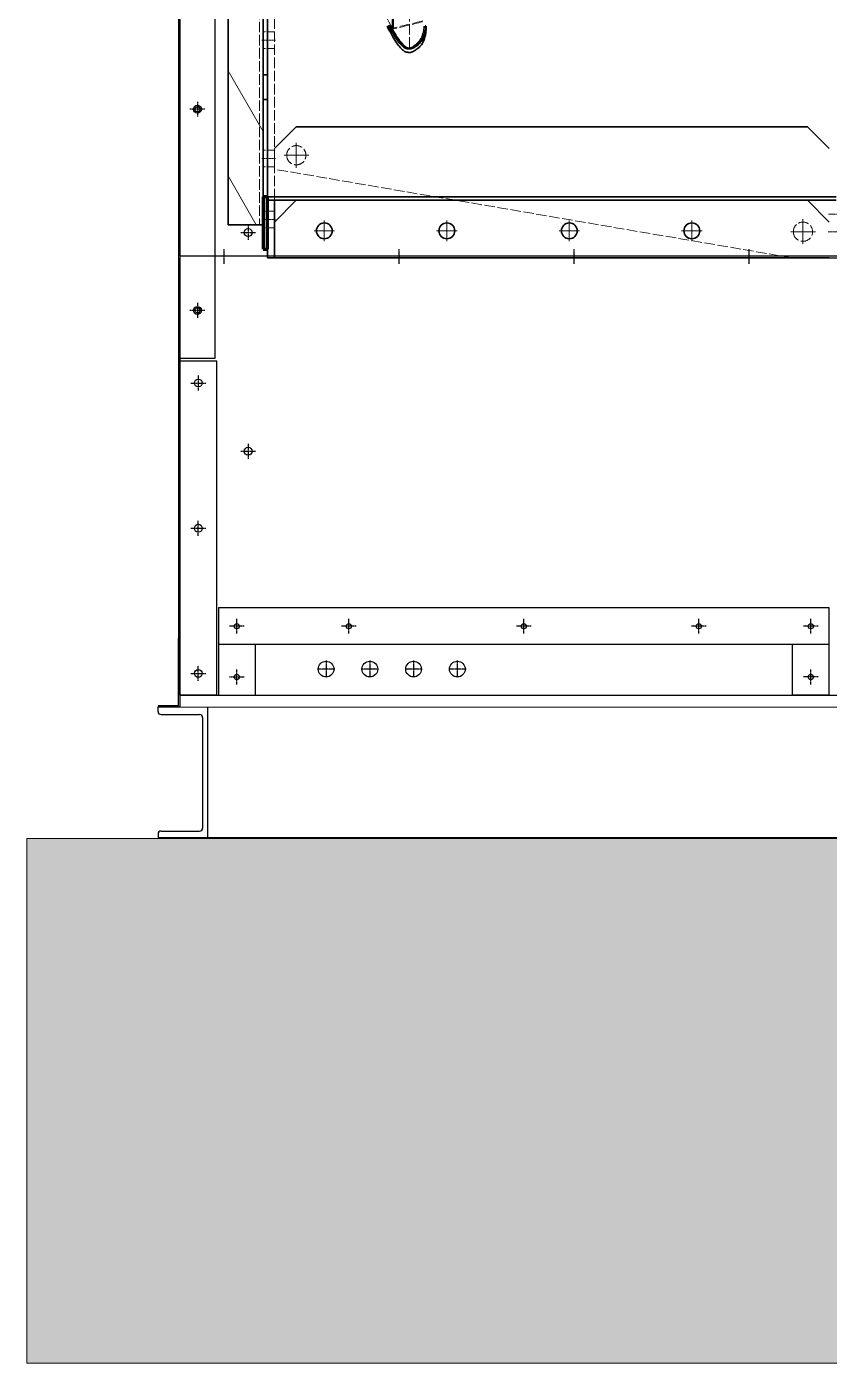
# Model space of a CAD drawing. Header units: millimetres. Extents: x 7627 to 39890, y 4589 to 27403.
# Drawn here: x 17898 to 18815, y 11801 to 13328 of the extents above; entities that cross this region are included whole.
import ezdxf

# ---------------------------------------------------------------- set-up
doc = ezdxf.new("R2010")
doc.units = ezdxf.units.MM
for name, pattern in [('CENTER', [2, 1.25, -0.25, 0.25, -0.25]), ('DASHDOT', [18.5, 12, -3, 0.5, -3]), ('DASHED', [15, 12, -3])]:
    doc.linetypes.add(name, pattern=pattern)
doc.layers.add('center', color=1, linetype='CENTER')
doc.layers.add('냉각탑_찬넬방진', color=1, linetype='Continuous')

# ---------------------------------------------------------------- blocks, each defined once
blk = doc.blocks.new('A$C55E021B5')
at = {"color": 7, "lineweight": 35}
for p, q in [((1375, 38.5), (1375, 2102.5)), ((1415, 2102.5), (1415, 38.5)), ((1370, 2070.5), (1370, 209.8)), ((1370, 2070.5), (1370, 209.8)), ((1375, 70.5), (1375, 2070.5)), ((1375, 2070.5), (1375, 209.8)), ((753, 150.5), (1337, 150.5)), ((1370, 70.5), (720, 70.5)), ((720, 66.5), (1370, 66.5)), ((753, 66.5), (1337, 66.5)), ((728, 0.5), (1362, 0.5))]:
    blk.add_line(p, q, dxfattribs=at)
at = {"color": 7, "linetype": 'DASHED', "lineweight": 13}
for p, q in [((1362, 2074.5), (1362, 66.5)), ((1370, 2074.5), (1370, 66.5)), ((1379, 1050.5), (1379, 38.5)), ((1225.9, 262.4), (1225.9, 920.9)), ((1226.2, 263.3), (1226.2, 921.8)), ((1226.5, 261.9), (1226.5, 920.3)), ((1226.5, 261.7), (1226.5, 920.2)), ((1227.5, 263.6), (1227.5, 922.2)), ((1207.8, 240.8), (1207.8, 897.2)), ((770, 0.5), (1362, 101.9))]:
    blk.add_line(p, q, dxfattribs=at)
at = {"color": 7, "lineweight": 35, "ltscale": 0.006705}
blk.add_line((1188.7, 261.4), (1188.7, 265.5), dxfattribs=at)
at = {"color": 7, "linetype": 'DASHDOT', "lineweight": 13, "ltscale": 0.025999}
for p, q in [((1376.3, 249.4), (1360.7, 249.4)), ((1376.3, 114.3), (1360.7, 114.3)), ((1376.3, 44.4), (1360.7, 44.4))]:
    blk.add_line(p, q, dxfattribs=at)
at = {"color": 7, "linetype": 'DASHED', "lineweight": 13, "ltscale": 0.013334}
for p, q in [((1370, 258.9), (1362, 258.9)), ((1370, 239.9), (1362, 239.9)), ((1370, 123.8), (1362, 123.8)), ((1370, 104.8), (1362, 104.8)), ((1370, 53.9), (1362, 53.9)), ((1370, 34.9), (1362, 34.9))]:
    blk.add_line(p, q, dxfattribs=at)
at = {"color": 7, "linetype": 'DASHED', "lineweight": 13, "ltscale": 0.008333}
for p, q in [((1375, 258.9), (1370, 258.9)), ((1375, 239.9), (1370, 239.9)), ((1375, 123.8), (1370, 123.8)), ((1375, 104.8), (1370, 104.8)), ((1375, 53.9), (1370, 53.9)), ((1375, 34.9), (1370, 34.9))]:
    blk.add_line(p, q, dxfattribs=at)
at = {"color": 7, "lineweight": 13, "ltscale": 0.133334}
blk.add_line((1415, 214.5), (1375, 145.2), dxfattribs=at)
at = {"color": 7, "linetype": 'DASHED', "lineweight": 13, "ltscale": 0.046905}
blk.add_line((1370, 209.8), (1370, 181.6), dxfattribs=at)
at = {"color": 7, "lineweight": 35, "ltscale": 0.046905}
for p, q in [((1370, 181.6), (1370, 209.8)), ((1375, 181.6), (1375, 209.8))]:
    blk.add_line(p, q, dxfattribs=at)
at = {"color": 7, "lineweight": 35, "ltscale": 0.008333}
for p, q in [((1370, 209.8), (1375, 209.8)), ((1370, 181.6), (1375, 181.6)), ((1375, 70.5), (1370, 70.5)), ((1375, 10.5), (1370, 10.5))]:
    blk.add_line(p, q, dxfattribs=at)
at = {"color": 7, "lineweight": 35, "ltscale": 0.185241}
for p, q in [((1370, 181.6), (1370, 70.5)), ((1370, 181.6), (1370, 70.5)), ((1375, 181.6), (1375, 70.5))]:
    blk.add_line(p, q, dxfattribs=at)
at = {"color": 7, "lineweight": 35, "ltscale": 0.058926}
for p, q in [((753, 150.5), (728, 125.5)), ((753, 66.5), (728, 41.5))]:
    blk.add_line(p, q, dxfattribs=at)
at = {"color": 7, "lineweight": 35, "ltscale": 0.058925}
for p, q in [((1337, 150.5), (1362, 125.5)), ((1362, 41.5), (1337, 66.5))]:
    blk.add_line(p, q, dxfattribs=at)
at = {"color": 7, "linetype": 'DASHDOT', "lineweight": 13, "ltscale": 0.047667}
for p, q in [((1337, 132.2), (1337, 103.6)), ((1322.7, 117.9), (1351.3, 117.9)), ((758, 44.8), (758, 16.2)), ((743.7, 30.5), (772.3, 30.5))]:
    blk.add_line(p, q, dxfattribs=at)
at = {"color": 7, "linetype": 'DASHED', "lineweight": 13, "ltscale": 0.03936}
blk.add_line((1362, 101.9), (1362, 125.5), dxfattribs=at)
at = {"color": 7, "lineweight": 13, "ltscale": 0.10771}
blk.add_line((1415, 94.5), (1382.7, 38.5), dxfattribs=at)
at = {"color": 7, "lineweight": 35, "ltscale": 0.11}
for p, q in [((1362, 66.5), (1362, 0.5)), ((1370, 0.5), (1370, 66.5))]:
    blk.add_line(p, q, dxfattribs=at)
at = {"color": 7, "lineweight": 35, "ltscale": 0.013334}
for p, q in [((1370, 66.5), (1362, 66.5)), ((1362, 0.5), (1370, 0.5))]:
    blk.add_line(p, q, dxfattribs=at)
at = {"color": 7, "lineweight": 35, "ltscale": 0.006667}
blk.add_line((1370, 70.5), (1370, 66.5), dxfattribs=at)
at = {"color": 7, "lineweight": 35, "ltscale": 0.1}
for p, q in [((1370, 70.5), (1370, 10.5)), ((1375, 70.5), (1375, 10.5))]:
    blk.add_line(p, q, dxfattribs=at)
at = {"color": 7, "lineweight": 140, "ltscale": 0.008333}
for p, q in [((1370, 70.5), (1375, 70.5)), ((1375, 10.5), (1370, 10.5))]:
    blk.add_line(p, q, dxfattribs=at)
at = {"color": 7, "lineweight": 140, "ltscale": 0.1}
for p, q in [((1370, 10.5), (1370, 70.5)), ((1375, 70.5), (1375, 10.5))]:
    blk.add_line(p, q, dxfattribs=at)
at = {"color": 7, "linetype": 'DASHDOT', "lineweight": 13, "ltscale": 0.016}
blk.add_line((728.8, 50.5), (719.2, 50.5), dxfattribs=at)
at = {"color": 7, "linetype": 'DASHDOT', "lineweight": 13, "ltscale": 0.039}
for p, q in [((873.3, 31.5), (896.7, 31.5)), ((885, 43.2), (885, 19.8)), ((1013.3, 31.5), (1036.7, 31.5)), ((1025, 43.2), (1025, 19.8)), ((1153.3, 31.5), (1176.7, 31.5)), ((1165, 43.2), (1165, 19.8)), ((1293.3, 31.5), (1316.7, 31.5)), ((1305, 43.2), (1305, 19.8))]:
    blk.add_line(p, q, dxfattribs=at)
at = {"color": 7, "lineweight": 35, "ltscale": 0.068333}
blk.add_line((1362, 0.5), (1362, 41.5), dxfattribs=at)
at = {"color": 7, "lineweight": 35, "ltscale": 0.066667}
blk.add_line((1375, 38.5), (1415, 38.5), dxfattribs=at)
at = {"color": 7, "linetype": 'DASHDOT', "lineweight": 13, "ltscale": 0.02876}
blk.add_line((712.2, 30.5), (729.4, 30.5), dxfattribs=at)
at = {"color": 7, "linetype": 'DASHED', "lineweight": 13}
for points in [[(1189.2, 266.6), (1188.9, 264.5), (1188.8, 262.7), (1188.7, 261.4)], [(1227.5, 263.6), (1229.4, 267), (1231.2, 270.5), (1233.4, 275.1)], [(1207.8, 240.8), (1207.2, 240.8), (1206.7, 240.9), (1206.1, 241.1), (1205.2, 241.4), (1204.3, 241.8), (1203.6, 242.2), (1203, 242.7), (1202.2, 243.2), (1201.5, 243.8), (1200.1, 244.9), (1199.4, 245.5), (1198.1, 246.7), (1197.3, 247.6), (1196.3, 248.7), (1195.8, 249.5), (1195.3, 250.4), (1194.8, 251.2), (1194.1, 252.7), (1193.6, 254), (1192.7, 256.6), (1192.2, 258.4), (1191.7, 260.3), (1191.5, 262), (1191.3, 263.7), (1191.2, 265.5)], [(1220.3, 251.3), (1221.6, 253.3), (1222.8, 255.4), (1225, 259.1), (1226.5, 261.7)], [(1226.2, 263.3), (1226.7, 263.2), (1226.9, 263.3), (1227.1, 263.3), (1227.4, 263.4), (1227.5, 263.6)], [(1207.8, 240.8), (1208.4, 240.8), (1208.9, 240.8), (1209.5, 240.9), (1210.6, 241.2), (1211, 241.4), (1211.5, 241.6), (1212.2, 242.1), (1212.8, 242.6), (1213.9, 243.5), (1215.1, 244.7), (1216.2, 245.9), (1217.2, 247.1), (1218.2, 248.4), (1219.2, 249.8), (1220.3, 251.3)]]:
    blk.add_lwpolyline(points, dxfattribs=at)
at = {"color": 7, "lineweight": 35}
for points in [[(1231.7, 266.5), (1229.7, 262.8), (1226.8, 257.7), (1225.2, 255), (1224.4, 253.6), (1223.5, 252.2), (1221.8, 249.7), (1220, 247.2), (1218.8, 245.8), (1217.9, 244.7), (1216.8, 243.6), (1215.7, 242.5), (1215, 241.9), (1214.2, 241.2), (1213.7, 240.9), (1213.2, 240.6), (1212.4, 240.3), (1211.5, 240), (1210.6, 239.7), (1209.8, 239.6), (1209.1, 239.5), (1208.4, 239.5), (1207.7, 239.5)], [(1230.6, 266.4), (1229.1, 263.5), (1227.5, 260.7), (1225.7, 257.6), (1224.3, 255.1), (1223.5, 253.9), (1222.4, 252.1), (1221.3, 250.4), (1219.7, 248.2), (1218.4, 246.7), (1217.6, 245.7), (1216.7, 244.7), (1215.7, 243.6), (1214.6, 242.6), (1213.9, 242), (1213.5, 241.6), (1213.1, 241.3), (1212.2, 240.9), (1211.6, 240.6), (1211, 240.4), (1210, 240.2), (1208.9, 240), (1207.8, 240)], [(1233.2, 265.4), (1231.1, 261.3), (1229.5, 258.4), (1227.5, 254.9), (1225.4, 251.3), (1225.1, 250.7), (1223.6, 248.2), (1222, 245.9), (1221.6, 245.3), (1219.9, 243), (1218.8, 241.8), (1217.9, 240.7), (1216.8, 239.5), (1215.6, 238.4), (1215, 237.9), (1214.2, 237.2), (1213.7, 236.9), (1213.2, 236.6), (1212.4, 236.2), (1211.5, 235.9), (1210.6, 235.7), (1209.9, 235.6), (1209.1, 235.5), (1208.4, 235.4), (1207.7, 235.4)], [(1188.7, 265.5), (1188.8, 264.2), (1188.9, 262.9), (1189, 261.7), (1189.2, 260.4), (1189.5, 259.2), (1190, 257.3), (1190.6, 255.4), (1191.4, 253.2), (1191.7, 252.3), (1192.1, 251.5), (1192.5, 250.6), (1193.3, 249.3), (1194.1, 248.2), (1194.9, 247.1), (1195.9, 246), (1196.7, 245.3), (1197.9, 244.2), (1199.3, 243.1), (1200.8, 242), (1201.6, 241.5), (1202.8, 240.8), (1203.4, 240.5), (1204, 240.2), (1205, 239.9), (1206.1, 239.6), (1207.2, 239.5), (1207.7, 239.5)], [(1188.7, 261.4), (1188.8, 260.2), (1188.9, 258.9), (1189, 257.6), (1189.2, 256.4), (1189.5, 255.1), (1190, 253.2), (1190.6, 251.3), (1191.4, 249.2), (1192.1, 247.5), (1192.5, 246.6), (1193.3, 245.3), (1194.1, 244.1), (1195, 243), (1195.9, 242), (1196.7, 241.2), (1197.5, 240.5), (1198.9, 239.4), (1200, 238.6), (1200.9, 237.9), (1202.2, 237.1), (1203.3, 236.5), (1203.9, 236.2), (1204.5, 236), (1205.5, 235.7), (1206.6, 235.5), (1207.7, 235.4)], [(1189.7, 265.5), (1189.8, 263.8), (1189.9, 262.1), (1190.2, 260.4), (1190.5, 259.2), (1190.8, 258), (1191, 257.1), (1191.6, 255.4), (1192.3, 253.6), (1192.6, 252.6), (1193, 251.7), (1193.5, 250.8), (1194.2, 249.4), (1194.7, 248.7), (1195.2, 248), (1195.8, 247.4), (1196.4, 246.7), (1197.6, 245.5), (1198.5, 244.8), (1200.3, 243.3), (1201.7, 242.3), (1202.4, 241.8), (1203.5, 241.1), (1204.6, 240.6), (1205.1, 240.4), (1205.7, 240.3), (1206.7, 240.1), (1207.8, 240)]]:
    blk.add_lwpolyline(points, dxfattribs=at)
at = {"color": 7, "linetype": 'DASHED', "lineweight": 13}
for centre in [(1337, 117.9), (758, 30.5)]:
    blk.add_circle(centre, 11, dxfattribs=at)
at = {"color": 7, "lineweight": 35}
for centre in [(885, 31.5), (1025, 31.5), (1165, 31.5), (1305, 31.5)]:
    blk.add_circle(centre, 9, dxfattribs=at)
at = {"color": 7, "linetype": 'DASHED', "lineweight": 13}
for centre, radius, start, end in [((2902.5, 7234.3), 7169.8, 256.20274, 256.47885), ((2897.7, 7230.2), 7165.6, 256.23717, 256.50795), ((1226.2, 261.9), 0.34, 329.395, 359.3517)]:
    blk.add_arc(centre, radius, start, end, dxfattribs=at)
blk.add_ellipse((1225.5, 261.9), major_axis=(0.998, -0.001), ratio=0.559109, start_param=0.000836, end_param=1.167722, dxfattribs=at)
blk = doc.blocks.new('A$C3FF200C2')
for p, q in [((40, 805), (0, 805)), ((0, 805), (0, 0)), ((40, 805), (40, 0)), ((40, 0), (0, 0))]:
    blk.add_line(p, q)
blk = doc.blocks.new('1')
for p, q in [((18072.6, 16150.7), (18072.6, 12550.7)), ((18072.6, 13066.2), (18072.6, 15372.2)), ((19172.6, 13066.2), (18072.6, 13066.2)), ((18072.6, 12564.2), (18072.6, 13064.2)), ((18572.6, 13064.2), (20912.6, 13064.2)), ((18114.6, 12946.2), (18072.6, 12946.2)), ((18114.6, 12564.2), (18114.6, 12946.2)), ((18072.6, 12664.2), (18072.6, 12564.2)), ((18814.6, 12664.2), (18116.6, 12664.2)), ((18116.6, 12664.2), (18116.6, 12564.2)), ((18814.6, 12564.2), (18814.6, 12664.2)), ((18071, 12552.3), (18071, 12629.1)), ((18814.6, 12622.2), (18116.6, 12622.2)), ((18158.6, 12622.2), (18158.6, 12564.2)), ((18772.6, 12564.2), (18772.6, 12622.2)), ((18072.6, 12564.2), (18114.6, 12564.2)), ((18114.6, 12564.2), (18072.6, 12564.2)), ((18114.6, 12564.2), (20972.6, 12564.2)), ((18814.6, 12564.2), (18772.6, 12564.2)), ((18047.6, 12552.3), (18047.6, 12550.7))]:
    blk.add_line(p, q)
at = {"lineweight": 5}
for p, q in [((18071, 12629.1), (18071, 16110.3)), ((18047.6, 12550.7), (20972.6, 12550.7))]:
    blk.add_line(p, q, dxfattribs=at)
at = {"ltscale": 500}
for p, q in [((18071, 12552.3), (18047.6, 12552.3)), ((18072.6, 12550.7), (18047.6, 12550.7))]:
    blk.add_line(p, q, dxfattribs=at)
for centre, radius in [((18092.6, 13234.2), 4.5), ((18092.6, 13234.2), 3), ((18150.6, 13093.2), 4.5), ((18092.6, 13004.2), 4.5), ((18092.6, 13004.2), 3), ((18093.6, 12921.2), 4.5), ((18150.6, 12843.2), 4.5), ((18093.6, 12755.2), 4.5), ((18137.6, 12643.2), 3), ((18265.6, 12643.2), 3), ((18465.6, 12643.2), 3), ((18465.6, 12643.2), 3), ((18665.6, 12643.2), 3), ((18665.6, 12643.2), 3), ((18793.6, 12643.2), 3), ((18093.6, 12589.2), 4.5), ((18239.6, 12594.2), 9), ((18289.6, 12594.2), 9), ((18339.6, 12594.2), 9), ((18389.6, 12594.2), 9), ((18137.6, 12585.2), 3), ((18793.6, 12585.2), 3)]:
    blk.add_circle(centre, radius)
at = {"layer": 'center'}
for p, q in [((18101.1, 13234.2), (18084.1, 13234.2)), ((18092.6, 13242.7), (18092.6, 13225.7)), ((18150.6, 13101.7), (18150.6, 13084.7)), ((18142.1, 13093.2), (18159.1, 13093.2)), ((18122.6, 13074.3), (18122.6, 13057.3)), ((18322.6, 13074.3), (18322.6, 13057.3)), ((18522.6, 13074.3), (18522.6, 13057.3)), ((18722.6, 13074.3), (18722.6, 13057.3)), ((18101.1, 13004.2), (18084.1, 13004.2)), ((18092.6, 13012.7), (18092.6, 12995.7)), ((18093.6, 12929.7), (18093.6, 12912.7)), ((18085.1, 12921.2), (18102.1, 12921.2)), ((18150.6, 12851.7), (18150.6, 12834.7)), ((18142.1, 12843.2), (18159.1, 12843.2)), ((18093.6, 12746.7), (18093.6, 12763.7)), ((18085.1, 12755.2), (18102.1, 12755.2)), ((18137.6, 12634.7), (18137.6, 12651.7)), ((18265.6, 12634.7), (18265.6, 12651.7)), ((18465.6, 12634.7), (18465.6, 12651.7)), ((18465.6, 12634.7), (18465.6, 12651.7)), ((18665.6, 12634.7), (18665.6, 12651.7)), ((18665.6, 12634.7), (18665.6, 12651.7)), ((18793.6, 12634.7), (18793.6, 12651.7)), ((18146.1, 12643.2), (18129.1, 12643.2)), ((18274.1, 12643.2), (18257.1, 12643.2)), ((18474.1, 12643.2), (18457.1, 12643.2)), ((18474.1, 12643.2), (18457.1, 12643.2)), ((18674.1, 12643.2), (18657.1, 12643.2)), ((18674.1, 12643.2), (18657.1, 12643.2)), ((18802.1, 12643.2), (18785.1, 12643.2)), ((18093.6, 12580.7), (18093.6, 12597.7)), ((18137.6, 12576.7), (18137.6, 12593.7)), ((18249.6, 12594.2), (18229.6, 12594.2)), ((18239.6, 12604.2), (18239.6, 12584.2)), ((18299.6, 12594.2), (18279.6, 12594.2)), ((18289.6, 12604.2), (18289.6, 12584.2)), ((18349.6, 12594.2), (18329.6, 12594.2)), ((18339.6, 12604.2), (18339.6, 12584.2)), ((18399.6, 12594.2), (18379.6, 12594.2)), ((18389.6, 12604.2), (18389.6, 12584.2)), ((18793.6, 12576.7), (18793.6, 12593.7)), ((18085.1, 12589.2), (18102.1, 12589.2)), ((18129.1, 12585.2), (18146.1, 12585.2)), ((18802.1, 12585.2), (18785.1, 12585.2))]:
    blk.add_line(p, q, dxfattribs=at)
at = {"layer": '냉각탑_찬넬방진', "ltscale": 30}
for p, q in [((18072.6, 12564.2), (24474.2, 12563.9)), ((24441.2, 12401.2), (18047.6, 12401.2))]:
    blk.add_line(p, q, dxfattribs=at)
at = {"layer": '냉각탑_찬넬방진', "ltscale": 150}
for p, q in [((18047.6, 12545.6), (18047.6, 12550.7)), ((18104.1, 12550.7), (18104.1, 12400.7)), ((18051, 12542.2), (18095.1, 12542.2)), ((18098.4, 12538.8), (18098.4, 12412.4)), ((18051, 12409.1), (18095.1, 12409.1)), ((18047.6, 12405.7), (18047.6, 12400.7)), ((18047.6, 12405.7), (18047.6, 12400.7))]:
    blk.add_line(p, q, dxfattribs=at)
for centre, start, end in [((18051, 12545.6), 180, 270), ((18095.1, 12538.8), 0, 90), ((18095.1, 12538.8), 0, 90), ((18051, 12405.7), 90, 180), ((18095.1, 12412.4), 270, 0)]:
    blk.add_arc(centre, 3.39, start, end, dxfattribs=at)
at = {"xscale": -1}
blk.add_blockref('A$C55E021B5', (19542.6, 13063.7), dxfattribs=at)
blk.add_blockref('A$C3FF200C2', (18072.6, 12949.2))

msp = doc.modelspace()

# ---------------------------------------------------------------- hatches: boundary and pattern name
h = msp.add_hatch()
h.set_pattern_fill('AR-CONC', color=4)
h.set_pattern_definition([(50, (-310057.35, -189882.8), (182.18467, -15.939086), [19.05, -209.55]), (355, (-310057.35, -189882.8), (-35.24342, 191.056845), [15.24, -167.64058]), (100.451445, (-310042.17, -189884.12), (146.94125, 175.11775), [16.19001, -178.090245]), (46.1842, (-310057.35, -189832), (271.07904, -42.04233), [28.575, -314.325]), (96.63556, (-310034.76, -189835.5), (237.40413, 247.42612), [24.28502, -267.1356]), (351.18415, (-310057.35, -189832), (237.40413, 247.42612), [22.85997, -251.45973]), (21, (-310031.95, -189844.7), (151.61439, -102.2652), [19.05, -209.55]), (326, (-310031.95, -189844.7), (61.80203, 184.18797), [15.24, -167.64]), (71.451445, (-310019.31, -189853.22), (213.41642, 81.92277), [16.19001, -178.08994]), (37.5, (-310057.35, -189882.796), (3.088603, 84.555039), [0, -165.608, 0, -170.18, 0, -168.275]), (7.5, (-310057.35, -189882.8), (66.819663, 100.180575), [0, -97.028, 0, -161.798, 0, -64.135]), (327.5, (-310113.99, -189882.796), (135.590595, -5.728744), [0, -63.5, 0, -198.12, 0, -262.89]), (317.5, (-310139.39, -189882.8), (148.12918, 25.42649), [0, -82.55, 0, -131.572, 0, -186.69])])
edge = h.paths.add_edge_path()
edge.add_line((18047.6, 11800.7), (24647.5, 11800.7))
edge.add_line((24647.5, 11800.7), (24647.7, 12400.7))
edge.add_line((24647.7, 12400.7), (17897.7, 12400.7))
edge.add_line((17897.7, 12400.7), (17897.5, 11800.7))

# ---------------------------------------------------------------- linework, layer by layer
at = {"lineweight": 5}
for p, q in [((24647.6, 12400.7), (17897.6, 12400.7)), ((17897.6, 12400.7), (17897.6, 11800.7)), ((24647.6, 11800.7), (17897.6, 11800.7))]:
    msp.add_line(p, q, dxfattribs=at)

# ---------------------------------------------------------------- block references
msp.add_blockref('1', (0, 0))

doc.saveas('drawing.dxf')
